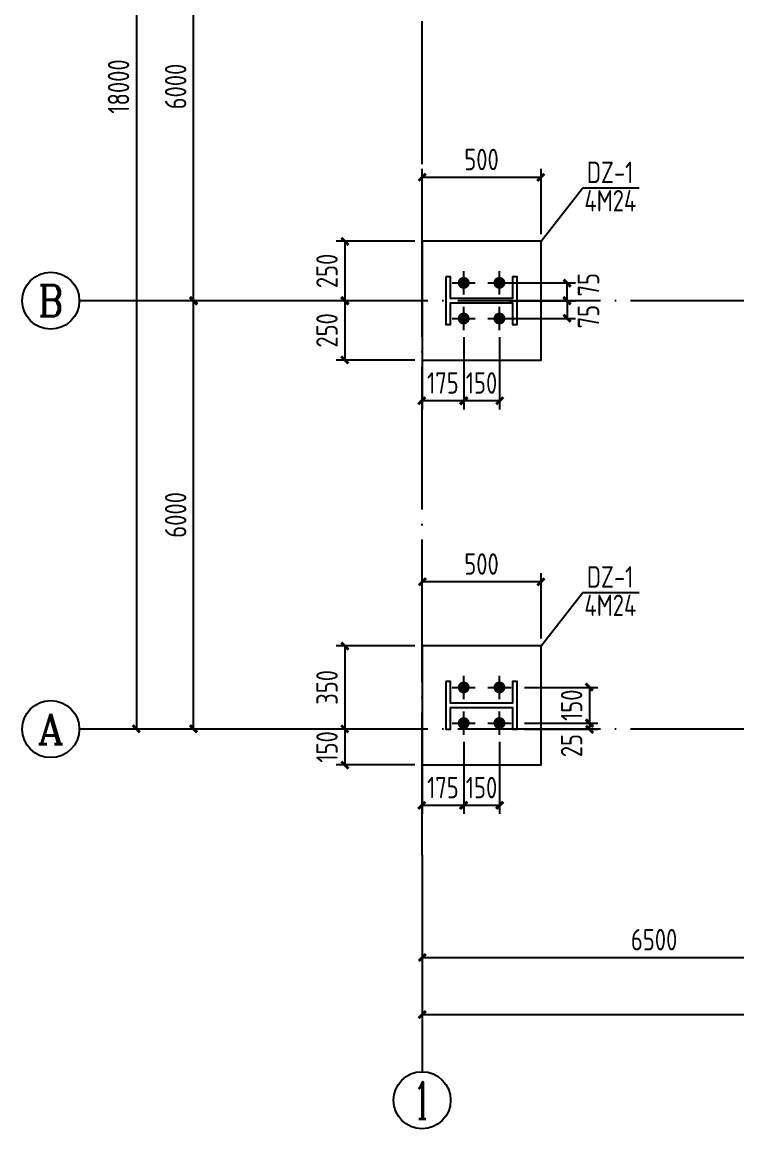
# Model space of a CAD drawing. Header units: millimetres. Extents: x 865974 to 875117, y 41124 to 44891.
# Drawn here: x 867227.2 to 867327.2, y 41396.4 to 41551.4 of the extents above; entities that cross this region are included whole.
import ezdxf
from ezdxf.enums import TextEntityAlignment as Align

# ---------------------------------------------------------------- set-up
doc = ezdxf.new("R2010")
doc.units = ezdxf.units.MM
doc.header["$LTSCALE"] = 1000
doc.header["$MEASUREMENT"] = 0
doc.linetypes.add('DOTE', pattern=[2.42, 2, -0.2, 0.02, -0.2])
for name, color, linetype in [('AXIS', 3, 'Continuous'), ('AXIS_TEXT', 7, 'Continuous'), ('DIM', 7, 'Continuous'), ('DOTE', 1, 'DOTE'), ('M_Prof', 2, 'Continuous'), ('柱集中标注', 2, 'Continuous'), ('标注', 7, 'Continuous'), ('檩条', 34, 'Continuous')]:
    doc.layers.add(name, color=color, linetype=linetype)
doc.styles.add('_TCH_AXIS', font='COMPLEX', dxfattribs={"bigfont": 'GBCBIG'})
doc.styles.add('COMPLEX', font='COMPLEX')
doc.styles.add('GBHZ', font='gbenor.shx', dxfattribs={"width": 0.9, "bigfont": 'gbcbig.shx'})
doc.dimstyles.new('Y100', dxfattribs={"dimscale": 0, "dimtxt": 3, "dimasz": 0.01, "dimexe": 1.2, "dimexo": 2, "dimgap": 1, "dimtad": 1, "dimdec": 0, "dimlfac": 100, "dimzin": 0, "dimdsep": 46, "dimtxsty": 'GBHZ', "dimblk": 'DX', "dimcen": 0.09, "dimdle": 1, "dimclrd": 7, "dimclre": 7, "dimclrt": 7, "dimadec": 0, "dimazin": 0, "dimtfac": 1, "dimtdec": 0, "dimtix": 1, "dimtmove": 2, "dimatfit": 3, "dimldrblk": 'DX', "dimfxl": 0, "dimtolj": 1, "dimtzin": 0, "dimarcsym": 0})
doc.dimstyles.new('Y30', dxfattribs={"dimscale": 0, "dimtxt": 3, "dimasz": 0.01, "dimexe": 1.2, "dimexo": 1, "dimgap": 1, "dimtad": 1, "dimdec": 0, "dimlfac": 30, "dimzin": 0, "dimdsep": 46, "dimtxsty": 'GBHZ', "dimblk1": 'DX', "dimblk2": 'DX', "dimsah": 1, "dimcen": 0.09, "dimdle": 1, "dimadec": 0, "dimazin": 0, "dimtfac": 1, "dimtdec": 0, "dimtix": 1, "dimtmove": 2, "dimatfit": 3, "dimldrblk": 'DX', "dimfxl": 0, "dimtolj": 1, "dimtzin": 0, "dimarcsym": 0})

# ---------------------------------------------------------------- blocks, each defined once
blk = doc.blocks.new('_AXISO')
blk.add_circle((0, 0), 0.5)
at = {"layer": 'AXIS_TEXT', "style": 'COMPLEX', "width": 1.041667}
blk.add_attdef('A', text='', height=0.56, dxfattribs=at).set_placement((-0.25, -0.28), (0.25, -0.28), align=Align.FIT)
blk = doc.blocks.new('DX')
at = {"color": 0, "linetype": 'ByBlock', "const_width": 40}
blk.add_lwpolyline([(-54, -51), (46, 49)], dxfattribs=at)
blk = doc.blocks.new('*D37')
at = {"layer": 'Defpoints', "color": 0, "transparency": 16777216}
for p in [(867251.15, 41512.38), (867267.15, 41512.38), (867267.15, 41452.38)]:
    blk.add_point(p, dxfattribs=at)
at = {"layer": '标注', "color": 7, "lineweight": -2, "transparency": 16777216}
for p, q in [((867265.15, 41512.38), (867249.95, 41512.38)), ((867251.15, 41452.39), (867251.15, 41512.37)), ((867265.15, 41452.38), (867249.95, 41452.38))]:
    blk.add_line(p, q, dxfattribs=at)
at = {"layer": '标注', "color": 7, "lineweight": -2, "transparency": 16777216, "xscale": 0.01, "yscale": 0.01, "zscale": 0.01}
for p, rotation in [((867251.15, 41512.38), 90), ((867251.15, 41452.38), 270)]:
    blk.add_blockref('DX', p, dxfattribs=dict(at, rotation=rotation))
at = {"layer": '标注', "color": 7, "transparency": 16777216, "insert": (867248.65, 41482.38), "char_height": 3, "attachment_point": 5, "rotation": 90, "style": 'GBHZ'}
blk.add_mtext('\\A1;6000', dxfattribs=at)
blk = doc.blocks.new('*D38')
at = {"layer": 'Defpoints', "color": 0, "transparency": 16777216}
for p in [(867251.15, 41572.38), (867267.15, 41572.38), (867267.15, 41512.38)]:
    blk.add_point(p, dxfattribs=at)
at = {"layer": '标注', "color": 7, "lineweight": -2, "transparency": 16777216}
for p, q in [((867265.15, 41572.38), (867249.95, 41572.38)), ((867251.15, 41512.39), (867251.15, 41572.37)), ((867265.15, 41512.38), (867249.95, 41512.38))]:
    blk.add_line(p, q, dxfattribs=at)
at = {"layer": '标注', "color": 7, "lineweight": -2, "transparency": 16777216, "xscale": 0.01, "yscale": 0.01, "zscale": 0.01}
for p, rotation in [((867251.15, 41572.38), 90), ((867251.15, 41512.38), 270)]:
    blk.add_blockref('DX', p, dxfattribs=dict(at, rotation=rotation))
at = {"layer": '标注', "color": 7, "transparency": 16777216, "insert": (867248.65, 41542.38), "char_height": 3, "attachment_point": 5, "rotation": 90, "style": 'GBHZ'}
blk.add_mtext('\\A1;6000', dxfattribs=at)
blk = doc.blocks.new('*D40')
at = {"layer": 'Defpoints', "color": 0, "transparency": 16777216}
for p in [(867267.15, 41632.38), (867243.15, 41452.38), (867267.15, 41452.38)]:
    blk.add_point(p, dxfattribs=at)
at = {"layer": '标注', "color": 7, "lineweight": -2, "transparency": 16777216}
for p, q in [((867265.15, 41632.38), (867241.95, 41632.38)), ((867243.15, 41632.37), (867243.15, 41452.39)), ((867265.15, 41452.38), (867241.95, 41452.38))]:
    blk.add_line(p, q, dxfattribs=at)
at = {"layer": '标注', "color": 7, "lineweight": -2, "transparency": 16777216, "xscale": 0.01, "yscale": 0.01, "zscale": 0.01}
for p, rotation in [((867243.15, 41632.38), 90), ((867243.15, 41452.38), 270)]:
    blk.add_blockref('DX', p, dxfattribs=dict(at, rotation=rotation))
at = {"layer": '标注', "color": 7, "transparency": 16777216, "insert": (867240.65, 41542.38), "char_height": 3, "attachment_point": 5, "rotation": 90, "style": 'GBHZ'}
blk.add_mtext('\\A1;18000', dxfattribs=at)
blk = doc.blocks.new('*D41')
at = {"layer": 'Defpoints', "color": 0, "transparency": 16777216}
for p in [(867283.15, 41434.72), (867413.15, 41434.72), (867413.15, 41412.38)]:
    blk.add_point(p, dxfattribs=at)
at = {"layer": '标注', "color": 7, "lineweight": -2, "transparency": 16777216}
for p, q in [((867283.15, 41432.72), (867283.15, 41411.18)), ((867413.15, 41432.72), (867413.15, 41411.18)), ((867283.16, 41412.38), (867413.14, 41412.38))]:
    blk.add_line(p, q, dxfattribs=at)
at = {"layer": '标注', "color": 7, "lineweight": -2, "transparency": 16777216, "xscale": 0.01, "yscale": 0.01, "zscale": 0.01, "rotation": 180}
blk.add_blockref('DX', (867283.15, 41412.38), dxfattribs=at)
at = {"layer": '标注', "color": 7, "lineweight": -2, "transparency": 16777216, "xscale": 0.01, "yscale": 0.01, "zscale": 0.01}
blk.add_blockref('DX', (867413.15, 41412.38), dxfattribs=at)
at = {"layer": '标注', "color": 7, "transparency": 16777216, "insert": (867348.15, 41414.88), "char_height": 3, "attachment_point": 5, "style": 'GBHZ'}
blk.add_mtext('\\A1;13000', dxfattribs=at)
blk = doc.blocks.new('*D182')
at = {"layer": 'Defpoints', "color": 0, "transparency": 16777216}
for p in [(867283.15, 41529.66), (867283.15, 41520.72), (867299.82, 41520.72)]:
    blk.add_point(p, dxfattribs=at)
at = {"layer": 'DIM', "color": 0, "lineweight": -2, "transparency": 16777216}
for p, q in [((867283.15, 41521.72), (867283.15, 41530.86)), ((867299.82, 41521.72), (867299.82, 41530.86)), ((867299.81, 41529.66), (867283.16, 41529.66))]:
    blk.add_line(p, q, dxfattribs=at)
at = {"layer": 'DIM', "color": 0, "lineweight": -2, "transparency": 16777216, "xscale": 0.01, "yscale": 0.01, "zscale": 0.01, "rotation": 180}
blk.add_blockref('DX', (867283.15, 41529.66), dxfattribs=at)
at = {"layer": 'DIM', "color": 0, "lineweight": -2, "transparency": 16777216, "xscale": 0.01, "yscale": 0.01, "zscale": 0.01}
blk.add_blockref('DX', (867299.82, 41529.66), dxfattribs=at)
at = {"layer": 'DIM', "color": 0, "transparency": 16777216, "insert": (867291.48, 41532.16), "char_height": 3, "attachment_point": 5, "style": 'GBHZ'}
blk.add_mtext('\\A1;500', dxfattribs=at)
blk = doc.blocks.new('*D183')
at = {"layer": 'Defpoints', "color": 0, "transparency": 16777216}
for p in [(867283.15, 41520.72), (867272.34, 41512.38), (867283.15, 41512.38)]:
    blk.add_point(p, dxfattribs=at)
at = {"layer": 'DIM', "color": 0, "lineweight": -2, "transparency": 16777216}
for p, q in [((867282.15, 41520.72), (867271.14, 41520.72)), ((867272.34, 41520.71), (867272.34, 41512.39)), ((867282.15, 41512.38), (867271.14, 41512.38))]:
    blk.add_line(p, q, dxfattribs=at)
at = {"layer": 'DIM', "color": 0, "lineweight": -2, "transparency": 16777216, "xscale": 0.01, "yscale": 0.01, "zscale": 0.01}
for p, rotation in [((867272.34, 41520.72), 90), ((867272.34, 41512.38), 270)]:
    blk.add_blockref('DX', p, dxfattribs=dict(at, rotation=rotation))
at = {"layer": 'DIM', "color": 0, "transparency": 16777216, "insert": (867269.84, 41516.55), "char_height": 3, "attachment_point": 5, "rotation": 90, "style": 'GBHZ'}
blk.add_mtext('\\A1;250', dxfattribs=at)
blk = doc.blocks.new('*D184')
at = {"layer": 'Defpoints', "color": 0, "transparency": 16777216}
for p in [(867283.15, 41512.38), (867272.34, 41504.05), (867283.15, 41504.05)]:
    blk.add_point(p, dxfattribs=at)
at = {"layer": 'DIM', "color": 0, "lineweight": -2, "transparency": 16777216}
for p, q in [((867282.15, 41512.38), (867271.14, 41512.38)), ((867272.34, 41512.37), (867272.34, 41504.06)), ((867282.15, 41504.05), (867271.14, 41504.05))]:
    blk.add_line(p, q, dxfattribs=at)
at = {"layer": 'DIM', "color": 0, "lineweight": -2, "transparency": 16777216, "xscale": 0.01, "yscale": 0.01, "zscale": 0.01}
for p, rotation in [((867272.34, 41512.38), 90), ((867272.34, 41504.05), 270)]:
    blk.add_blockref('DX', p, dxfattribs=dict(at, rotation=rotation))
at = {"layer": 'DIM', "color": 0, "transparency": 16777216, "insert": (867269.84, 41508.22), "char_height": 3, "attachment_point": 5, "rotation": 90, "style": 'GBHZ'}
blk.add_mtext('\\A1;250', dxfattribs=at)
blk = doc.blocks.new('*D185')
at = {"layer": 'Defpoints', "color": 0, "transparency": 16777216}
for p in [(867294.42, 41514.88), (867303.46, 41514.88), (867294.42, 41512.38)]:
    blk.add_point(p, dxfattribs=at)
at = {"layer": 'DIM', "color": 0, "lineweight": -2, "transparency": 16777216}
for p, q in [((867295.42, 41514.88), (867304.66, 41514.88)), ((867303.46, 41512.39), (867303.46, 41514.87)), ((867295.42, 41512.38), (867304.66, 41512.38))]:
    blk.add_line(p, q, dxfattribs=at)
at = {"layer": 'DIM', "color": 0, "lineweight": -2, "transparency": 16777216, "xscale": 0.01, "yscale": 0.01, "zscale": 0.01}
for p, rotation in [((867303.46, 41514.88), 90), ((867303.46, 41512.38), 270)]:
    blk.add_blockref('DX', p, dxfattribs=dict(at, rotation=rotation))
at = {"layer": 'DIM', "color": 0, "transparency": 16777216, "insert": (867306.46, 41514.62), "char_height": 3, "attachment_point": 5, "rotation": 90, "style": 'GBHZ'}
blk.add_mtext('\\A1;75', dxfattribs=at)
blk = doc.blocks.new('*D186')
at = {"layer": 'Defpoints', "color": 0, "transparency": 16777216}
for p in [(867294.42, 41512.38), (867294.42, 41509.88), (867303.46, 41509.88)]:
    blk.add_point(p, dxfattribs=at)
at = {"layer": 'DIM', "color": 0, "lineweight": -2, "transparency": 16777216}
for p, q in [((867295.42, 41512.38), (867304.66, 41512.38)), ((867303.46, 41512.37), (867303.46, 41509.89)), ((867295.42, 41509.88), (867304.66, 41509.88))]:
    blk.add_line(p, q, dxfattribs=at)
at = {"layer": 'DIM', "color": 0, "lineweight": -2, "transparency": 16777216, "xscale": 0.01, "yscale": 0.01, "zscale": 0.01}
for p, rotation in [((867303.46, 41512.38), 90), ((867303.46, 41509.88), 270)]:
    blk.add_blockref('DX', p, dxfattribs=dict(at, rotation=rotation))
at = {"layer": 'DIM', "color": 0, "transparency": 16777216, "insert": (867306.46, 41510.15), "char_height": 3, "attachment_point": 5, "rotation": 90, "style": 'GBHZ'}
blk.add_mtext('\\A1;75', dxfattribs=at)
blk = doc.blocks.new('*D187')
at = {"layer": 'Defpoints', "color": 0, "transparency": 16777216}
for p in [(867288.98, 41508.26), (867293.98, 41508.26), (867288.98, 41498.36)]:
    blk.add_point(p, dxfattribs=at)
at = {"layer": '标注', "color": 0, "lineweight": -2, "transparency": 16777216}
for p, q in [((867288.98, 41507.26), (867288.98, 41497.16)), ((867293.98, 41507.26), (867293.98, 41497.16)), ((867288.97, 41498.36), (867288.96, 41498.36)), ((867293.98, 41498.36), (867288.98, 41498.36)), ((867293.99, 41498.36), (867294, 41498.36))]:
    blk.add_line(p, q, dxfattribs=at)
at = {"layer": '标注', "color": 0, "lineweight": -2, "transparency": 16777216, "xscale": 0.01, "yscale": 0.01, "zscale": 0.01}
blk.add_blockref('DX', (867288.98, 41498.36), dxfattribs=at)
at = {"layer": '标注', "color": 0, "lineweight": -2, "transparency": 16777216, "xscale": 0.01, "yscale": 0.01, "zscale": 0.01, "rotation": 180}
blk.add_blockref('DX', (867293.98, 41498.36), dxfattribs=at)
at = {"layer": '标注', "color": 0, "transparency": 16777216, "insert": (867291.48, 41500.86), "char_height": 3, "attachment_point": 5, "style": 'GBHZ'}
blk.add_mtext('\\A1;150', dxfattribs=at)
blk = doc.blocks.new('*D188')
at = {"layer": 'Defpoints', "color": 0, "transparency": 16777216}
for p in [(867283.15, 41508.26), (867288.98, 41508.26), (867283.15, 41498.36)]:
    blk.add_point(p, dxfattribs=at)
at = {"layer": '标注', "color": 0, "lineweight": -2, "transparency": 16777216}
for p, q in [((867283.15, 41507.26), (867283.15, 41497.16)), ((867288.98, 41507.26), (867288.98, 41497.16)), ((867283.14, 41498.36), (867283.13, 41498.36)), ((867288.98, 41498.36), (867283.15, 41498.36)), ((867288.99, 41498.36), (867289, 41498.36))]:
    blk.add_line(p, q, dxfattribs=at)
at = {"layer": '标注', "color": 0, "lineweight": -2, "transparency": 16777216, "xscale": 0.01, "yscale": 0.01, "zscale": 0.01}
blk.add_blockref('DX', (867283.15, 41498.36), dxfattribs=at)
at = {"layer": '标注', "color": 0, "lineweight": -2, "transparency": 16777216, "xscale": 0.01, "yscale": 0.01, "zscale": 0.01, "rotation": 180}
blk.add_blockref('DX', (867288.98, 41498.36), dxfattribs=at)
at = {"layer": '标注', "color": 0, "transparency": 16777216, "insert": (867286.07, 41500.86), "char_height": 3, "attachment_point": 5, "style": 'GBHZ'}
blk.add_mtext('\\A1;175', dxfattribs=at)
blk = doc.blocks.new('*D357')
at = {"layer": 'Defpoints', "color": 0, "transparency": 16777216}
for p in [(867283.15, 41436.38), (867348.15, 41436.38), (867348.15, 41420.38)]:
    blk.add_point(p, dxfattribs=at)
at = {"layer": '标注', "color": 7, "lineweight": -2, "transparency": 16777216}
for p, q in [((867283.15, 41434.38), (867283.15, 41419.18)), ((867348.15, 41434.38), (867348.15, 41419.18)), ((867283.16, 41420.38), (867348.14, 41420.38))]:
    blk.add_line(p, q, dxfattribs=at)
at = {"layer": '标注', "color": 7, "lineweight": -2, "transparency": 16777216, "xscale": 0.01, "yscale": 0.01, "zscale": 0.01, "rotation": 180}
blk.add_blockref('DX', (867283.15, 41420.38), dxfattribs=at)
at = {"layer": '标注', "color": 7, "lineweight": -2, "transparency": 16777216, "xscale": 0.01, "yscale": 0.01, "zscale": 0.01}
blk.add_blockref('DX', (867348.15, 41420.38), dxfattribs=at)
at = {"layer": '标注', "color": 7, "transparency": 16777216, "insert": (867315.65, 41422.88), "char_height": 3, "attachment_point": 5, "style": 'GBHZ'}
blk.add_mtext('\\A1;6500', dxfattribs=at)
blk = doc.blocks.new('*D824')
at = {"layer": 'Defpoints', "color": 0, "transparency": 16777216}
for p in [(867283.15, 41473), (867283.15, 41464.05), (867299.82, 41464.05)]:
    blk.add_point(p, dxfattribs=at)
at = {"layer": 'DIM', "color": 0, "lineweight": -2, "transparency": 16777216}
for p, q in [((867283.15, 41465.05), (867283.15, 41474.2)), ((867299.81, 41473), (867283.16, 41473)), ((867299.82, 41465.05), (867299.82, 41474.2))]:
    blk.add_line(p, q, dxfattribs=at)
at = {"layer": 'DIM', "color": 0, "lineweight": -2, "transparency": 16777216, "xscale": 0.01, "yscale": 0.01, "zscale": 0.01, "rotation": 180}
blk.add_blockref('DX', (867283.15, 41473), dxfattribs=at)
at = {"layer": 'DIM', "color": 0, "lineweight": -2, "transparency": 16777216, "xscale": 0.01, "yscale": 0.01, "zscale": 0.01}
blk.add_blockref('DX', (867299.82, 41473), dxfattribs=at)
at = {"layer": 'DIM', "color": 0, "transparency": 16777216, "insert": (867291.48, 41475.5), "char_height": 3, "attachment_point": 5, "style": 'GBHZ'}
blk.add_mtext('\\A1;500', dxfattribs=at)
blk = doc.blocks.new('*D825')
at = {"layer": 'Defpoints', "color": 0, "transparency": 16777216}
for p in [(867283.15, 41464.05), (867272.34, 41452.38), (867283.15, 41452.38)]:
    blk.add_point(p, dxfattribs=at)
at = {"layer": 'DIM', "color": 0, "lineweight": -2, "transparency": 16777216}
for p, q in [((867282.15, 41464.05), (867271.14, 41464.05)), ((867272.34, 41464.04), (867272.34, 41452.39)), ((867282.15, 41452.38), (867271.14, 41452.38))]:
    blk.add_line(p, q, dxfattribs=at)
at = {"layer": 'DIM', "color": 0, "lineweight": -2, "transparency": 16777216, "xscale": 0.01, "yscale": 0.01, "zscale": 0.01}
for p, rotation in [((867272.34, 41464.05), 90), ((867272.34, 41452.38), 270)]:
    blk.add_blockref('DX', p, dxfattribs=dict(at, rotation=rotation))
at = {"layer": 'DIM', "color": 0, "transparency": 16777216, "insert": (867269.84, 41458.22), "char_height": 3, "attachment_point": 5, "rotation": 90, "style": 'GBHZ'}
blk.add_mtext('\\A1;350', dxfattribs=at)
blk = doc.blocks.new('*D826')
at = {"layer": 'Defpoints', "color": 0, "transparency": 16777216}
for p in [(867283.15, 41452.38), (867272.34, 41447.38), (867283.15, 41447.38)]:
    blk.add_point(p, dxfattribs=at)
at = {"layer": 'DIM', "color": 0, "lineweight": -2, "transparency": 16777216}
for p, q in [((867282.15, 41452.38), (867271.14, 41452.38)), ((867272.34, 41452.39), (867272.34, 41452.4)), ((867272.34, 41452.38), (867272.34, 41447.38)), ((867282.15, 41447.38), (867271.14, 41447.38)), ((867272.34, 41447.37), (867272.34, 41447.36))]:
    blk.add_line(p, q, dxfattribs=at)
at = {"layer": 'DIM', "color": 0, "lineweight": -2, "transparency": 16777216, "xscale": 0.01, "yscale": 0.01, "zscale": 0.01}
for p, rotation in [((867272.34, 41452.38), 270), ((867272.34, 41447.38), 90)]:
    blk.add_blockref('DX', p, dxfattribs=dict(at, rotation=rotation))
at = {"layer": 'DIM', "color": 0, "transparency": 16777216, "insert": (867269.84, 41449.88), "char_height": 3, "attachment_point": 5, "rotation": 90, "style": 'GBHZ'}
blk.add_mtext('\\A1;150', dxfattribs=at)
blk = doc.blocks.new('*D827')
at = {"layer": 'Defpoints', "color": 0, "transparency": 16777216}
for p in [(867288.98, 41451.59), (867293.98, 41451.59), (867288.98, 41441.69)]:
    blk.add_point(p, dxfattribs=at)
at = {"layer": '标注', "color": 0, "lineweight": -2, "transparency": 16777216}
for p, q in [((867288.98, 41450.59), (867288.98, 41440.49)), ((867293.98, 41450.59), (867293.98, 41440.49)), ((867288.97, 41441.69), (867288.96, 41441.69)), ((867293.98, 41441.69), (867288.98, 41441.69)), ((867293.99, 41441.69), (867294, 41441.69))]:
    blk.add_line(p, q, dxfattribs=at)
at = {"layer": '标注', "color": 0, "lineweight": -2, "transparency": 16777216, "xscale": 0.01, "yscale": 0.01, "zscale": 0.01}
blk.add_blockref('DX', (867288.98, 41441.69), dxfattribs=at)
at = {"layer": '标注', "color": 0, "lineweight": -2, "transparency": 16777216, "xscale": 0.01, "yscale": 0.01, "zscale": 0.01, "rotation": 180}
blk.add_blockref('DX', (867293.98, 41441.69), dxfattribs=at)
at = {"layer": '标注', "color": 0, "transparency": 16777216, "insert": (867291.48, 41444.19), "char_height": 3, "attachment_point": 5, "style": 'GBHZ'}
blk.add_mtext('\\A1;150', dxfattribs=at)
blk = doc.blocks.new('*D828')
at = {"layer": 'Defpoints', "color": 0, "transparency": 16777216}
for p in [(867283.15, 41451.59), (867288.98, 41451.59), (867283.15, 41441.69)]:
    blk.add_point(p, dxfattribs=at)
at = {"layer": '标注', "color": 0, "lineweight": -2, "transparency": 16777216}
for p, q in [((867283.15, 41450.59), (867283.15, 41440.49)), ((867288.98, 41450.59), (867288.98, 41440.49)), ((867283.14, 41441.69), (867283.13, 41441.69)), ((867288.98, 41441.69), (867283.15, 41441.69)), ((867288.99, 41441.69), (867289, 41441.69))]:
    blk.add_line(p, q, dxfattribs=at)
at = {"layer": '标注', "color": 0, "lineweight": -2, "transparency": 16777216, "xscale": 0.01, "yscale": 0.01, "zscale": 0.01}
blk.add_blockref('DX', (867283.15, 41441.69), dxfattribs=at)
at = {"layer": '标注', "color": 0, "lineweight": -2, "transparency": 16777216, "xscale": 0.01, "yscale": 0.01, "zscale": 0.01, "rotation": 180}
blk.add_blockref('DX', (867288.98, 41441.69), dxfattribs=at)
at = {"layer": '标注', "color": 0, "transparency": 16777216, "insert": (867286.07, 41444.19), "char_height": 3, "attachment_point": 5, "style": 'GBHZ'}
blk.add_mtext('\\A1;175', dxfattribs=at)
blk = doc.blocks.new('*D829')
at = {"layer": 'Defpoints', "color": 0, "transparency": 16777216}
for p in [(867296.48, 41458.22), (867296.48, 41453.22), (867306.59, 41453.22)]:
    blk.add_point(p, dxfattribs=at)
at = {"layer": 'DIM', "color": 0, "lineweight": -2, "transparency": 16777216}
for p, q in [((867297.48, 41458.22), (867307.79, 41458.22)), ((867306.59, 41458.23), (867306.59, 41458.24)), ((867306.59, 41458.22), (867306.59, 41453.22)), ((867297.48, 41453.22), (867307.79, 41453.22)), ((867306.59, 41453.21), (867306.59, 41453.2))]:
    blk.add_line(p, q, dxfattribs=at)
at = {"layer": 'DIM', "color": 0, "lineweight": -2, "transparency": 16777216, "xscale": 0.01, "yscale": 0.01, "zscale": 0.01}
for p, rotation in [((867306.59, 41458.22), 270), ((867306.59, 41453.22), 90)]:
    blk.add_blockref('DX', p, dxfattribs=dict(at, rotation=rotation))
at = {"layer": 'DIM', "color": 0, "transparency": 16777216, "insert": (867304.09, 41455.72), "char_height": 3, "attachment_point": 5, "rotation": 90, "style": 'GBHZ'}
blk.add_mtext('\\A1;150', dxfattribs=at)
blk = doc.blocks.new('*D830')
at = {"layer": 'Defpoints', "color": 0, "transparency": 16777216}
for p in [(867296.48, 41453.22), (867296.48, 41452.38), (867306.59, 41452.38)]:
    blk.add_point(p, dxfattribs=at)
at = {"layer": 'DIM', "color": 0, "lineweight": -2, "transparency": 16777216}
for p, q in [((867297.48, 41453.22), (867307.79, 41453.22)), ((867306.59, 41453.23), (867306.59, 41453.24)), ((867306.59, 41453.22), (867306.59, 41452.38)), ((867297.48, 41452.38), (867307.79, 41452.38)), ((867306.59, 41452.37), (867306.59, 41452.36))]:
    blk.add_line(p, q, dxfattribs=at)
at = {"layer": 'DIM', "color": 0, "lineweight": -2, "transparency": 16777216, "xscale": 0.01, "yscale": 0.01, "zscale": 0.01}
for p, rotation in [((867306.59, 41453.22), 270), ((867306.59, 41452.38), 90)]:
    blk.add_blockref('DX', p, dxfattribs=dict(at, rotation=rotation))
at = {"layer": 'DIM', "color": 0, "transparency": 16777216, "insert": (867304.09, 41450.07), "char_height": 3, "attachment_point": 5, "rotation": 90, "style": 'GBHZ'}
blk.add_mtext('\\A1;25', dxfattribs=at)

msp = doc.modelspace()

# ---------------------------------------------------------------- linework, layer by layer
for p, q in [((867288.985, 41513.259), (867288.985, 41516.509)), ((867293.985, 41513.259), (867293.985, 41516.509)), ((867287.36, 41514.884), (867290.61, 41514.884)), ((867292.36, 41514.884), (867295.61, 41514.884)), ((867288.985, 41508.259), (867288.985, 41511.509)), ((867293.985, 41508.259), (867293.985, 41511.509)), ((867287.36, 41509.884), (867290.61, 41509.884)), ((867292.36, 41509.884), (867295.61, 41509.884)), ((867288.985, 41456.592), (867288.985, 41459.842)), ((867293.985, 41456.592), (867293.985, 41459.842)), ((867287.36, 41458.217), (867290.61, 41458.217)), ((867292.36, 41458.217), (867295.61, 41458.217)), ((867288.985, 41451.592), (867288.985, 41454.842)), ((867293.985, 41451.592), (867293.985, 41454.842)), ((867287.36, 41453.217), (867290.61, 41453.217)), ((867292.36, 41453.217), (867295.61, 41453.217))]:
    msp.add_line(p, q)
for points in [[(867283.151, 41504.05), (867299.818, 41504.05), (867299.818, 41520.717), (867283.151, 41520.717)], [(867283.151, 41447.384), (867299.818, 41447.384), (867299.818, 41464.05), (867283.151, 41464.05)]]:
    msp.add_lwpolyline(points, close=True)
at = {"layer": 'AXIS', "color": 0}
for p, q in [((867267.151, 41512.384), (867235.151, 41512.384)), ((867267.151, 41452.384), (867235.151, 41452.384)), ((867283.151, 41434.717), (867283.151, 41404.384))]:
    msp.add_line(p, q, dxfattribs=at)
at = {"layer": 'DIM', "const_width": 0.833}
for points in [[(867288.985, 41515.3, 1), (867288.985, 41514.467, 1)], [(867293.985, 41515.3, 1), (867293.985, 41514.467, 1)], [(867288.985, 41510.3, 1), (867288.985, 41509.467, 1)], [(867293.985, 41510.3, 1), (867293.985, 41509.467, 1)], [(867288.985, 41458.634, 1), (867288.985, 41457.8, 1)], [(867293.985, 41458.634, 1), (867293.985, 41457.8, 1)], [(867288.985, 41453.634, 1), (867288.985, 41452.8, 1)], [(867293.985, 41453.634, 1), (867293.985, 41452.8, 1)]]:
    msp.add_lwpolyline(points, format="xyb", close=True, dxfattribs=at)
at = {"layer": 'DOTE', "linetype": 'DOTE', "ltscale": 0.01}
for p, q in [((867283.151, 41434.717), (867283.151, 41650.05)), ((867429.151, 41512.384), (867267.151, 41512.384)), ((867429.151, 41452.384), (867267.151, 41452.384))]:
    msp.add_line(p, q, dxfattribs=at)
at = {"layer": 'M_Prof'}
for points in [[(867286.485, 41515.717), (867286.485, 41509.05), (867287.151, 41509.05), (867287.151, 41512.084), (867295.818, 41512.084), (867295.818, 41509.05), (867296.485, 41509.05), (867296.485, 41515.717), (867295.818, 41515.717), (867295.818, 41512.684), (867287.151, 41512.684), (867287.151, 41515.717)], [(867286.485, 41459.05), (867286.485, 41452.384), (867287.151, 41452.384), (867287.151, 41455.417), (867295.818, 41455.417), (867295.818, 41452.384), (867296.485, 41452.384), (867296.485, 41459.05), (867295.818, 41459.05), (867295.818, 41456.017), (867287.151, 41456.017), (867287.151, 41459.05)]]:
    msp.add_lwpolyline(points, close=True, dxfattribs=at)
at = {"layer": '檩条'}
for p, q in [((867299.818, 41520.717), (867305.641, 41528.136)), ((867313.538, 41528.136), (867305.641, 41528.136)), ((867299.818, 41464.05), (867305.641, 41471.47)), ((867313.538, 41471.47), (867305.641, 41471.47))]:
    msp.add_line(p, q, dxfattribs=at)

# ---------------------------------------------------------------- block references
at = {"layer": 'AXIS', "color": 0}
ref = msp.add_blockref('_AXISO', (867231.151, 41512.384), dxfattribs=dict(at, xscale=8, yscale=8, zscale=8))
ref.add_attrib('A', 'B', dxfattribs={"layer": 'AXIS_TEXT', "color": 0, "height": 4.353, "style": '_TCH_AXIS'}).set_placement((867229.39, 41510.207), (867232.913, 41510.207), align=Align.FIT)
ref = msp.add_blockref('_AXISO', (867231.151, 41452.384), dxfattribs=dict(at, xscale=8, yscale=8, zscale=8))
ref.add_attrib('A', 'A', dxfattribs={"layer": 'AXIS_TEXT', "color": 0, "height": 4.252, "style": '_TCH_AXIS'}).set_placement((867229.329, 41450.258), (867232.973, 41450.258), align=Align.FIT)
ref = msp.add_blockref('_AXISO', (867283.151, 41400.384), dxfattribs=dict(at, xscale=8, yscale=8, zscale=8))
ref.add_attrib('A', '1', dxfattribs={"layer": 'AXIS_TEXT', "color": 0, "height": 5.147, "style": '_TCH_AXIS'}).set_placement((867282.048, 41397.81), (867284.254, 41397.81), align=Align.FIT)

# ---------------------------------------------------------------- texts
at = {"layer": '柱集中标注', "style": 'GBHZ', "width": 0.9}
for s, p in [('DZ-1', (867306.222, 41528.857)), ('4M24', (867305.882, 41524.886)), ('DZ-1', (867306.222, 41472.191)), ('4M24', (867305.882, 41468.219))]:
    msp.add_text(s, height=3, dxfattribs=at).set_placement(p)

# ---------------------------------------------------------------- dimensions: what is measured, and where the dimension line sits
at = {"layer": 'DIM'}
for base, p1, p2, angle, picture, middle in [((867283.151, 41529.662), (867299.818, 41520.717), (867283.151, 41520.717), 180, '*D182', (867291.485, 41532.162)), ((867272.344, 41512.384), (867283.151, 41520.717), (867283.151, 41512.384), 270, '*D183', (867269.844, 41516.55)), ((867272.344, 41504.05), (867283.151, 41512.384), (867283.151, 41504.05), 270, '*D184', (867269.844, 41508.217)), ((867283.151, 41472.996), (867299.818, 41464.05), (867283.151, 41464.05), 180, '*D824', (867291.485, 41475.496)), ((867272.344, 41452.384), (867283.151, 41464.05), (867283.151, 41452.384), 270, '*D825', (867269.844, 41458.217)), ((867306.591, 41453.217), (867296.485, 41458.217), (867296.485, 41453.217), 90, '*D829', (867304.091, 41455.717)), ((867272.344, 41447.384), (867283.151, 41452.384), (867283.151, 41447.384), 270, '*D826', (867269.844, 41449.884))]:
    dim = msp.add_linear_dim(base=base, p1=p1, p2=p2, angle=angle, dimstyle='Y30', override={"dimscale": 1}, dxfattribs=at)
    dim.commit()
    dim.dimension.update_dxf_attribs({"geometry": picture, "text_midpoint": middle})
for base, p1, p2, angle, picture, middle in [((867303.463, 41514.884), (867294.419, 41512.384), (867294.419, 41514.884), 270, '*D185', (867306.456, 41514.622)), ((867303.463, 41509.884), (867294.419, 41512.384), (867294.419, 41509.884), 90, '*D186', (867306.456, 41510.146)), ((867306.591, 41452.384), (867296.485, 41453.217), (867296.485, 41452.384), 90, '*D830', (867304.091, 41450.071))]:
    dim = msp.add_linear_dim(base=base, p1=p1, p2=p2, angle=angle, dimstyle='Y30', override={"dimscale": 1}, dxfattribs=at)
    dim.commit()
    dim.dimension.update_dxf_attribs({"geometry": picture, "text_midpoint": middle, "dimtype": 160})
at = {"layer": '标注'}
for base, p1, p2, picture, middle in [((867243.151, 41452.384), (867267.151, 41632.384), (867267.151, 41452.384), '*D40', (867240.651, 41542.384)), ((867251.151, 41572.384), (867267.151, 41512.384), (867267.151, 41572.384), '*D38', (867248.651, 41542.384)), ((867251.151, 41512.384), (867267.151, 41452.384), (867267.151, 41512.384), '*D37', (867248.651, 41482.384))]:
    dim = msp.add_linear_dim(base=base, p1=p1, p2=p2, angle=90, dimstyle='Y100', override={"dimscale": 1, "dimfxl": 150}, dxfattribs=at)
    dim.commit()
    dim.dimension.update_dxf_attribs({"geometry": picture, "text_midpoint": middle})
for base, p1, p2, dimstyle, override, picture, middle in [((867283.151, 41498.356), (867288.985, 41508.259), (867283.151, 41508.259), 'Y30', {"dimscale": 1}, '*D188', (867286.068, 41500.856)), ((867288.985, 41498.356), (867293.985, 41508.259), (867288.985, 41508.259), 'Y30', {"dimscale": 1}, '*D187', (867291.485, 41500.856)), ((867283.151, 41441.689), (867288.985, 41451.592), (867283.151, 41451.592), 'Y30', {"dimscale": 1}, '*D828', (867286.068, 41444.189)), ((867288.985, 41441.689), (867293.985, 41451.592), (867288.985, 41451.592), 'Y30', {"dimscale": 1}, '*D827', (867291.485, 41444.189)), ((867348.151, 41420.384), (867283.151, 41436.384), (867348.151, 41436.384), 'Y100', {"dimscale": 1, "dimfxl": 150}, '*D357', (867315.651, 41422.884)), ((867413.151, 41412.384), (867283.151, 41434.717), (867413.151, 41434.717), 'Y100', {"dimscale": 1, "dimfxl": 150}, '*D41', (867348.151, 41414.884))]:
    dim = msp.add_linear_dim(base=base, p1=p1, p2=p2, dimstyle=dimstyle, override=override, dxfattribs=at)
    dim.commit()
    dim.dimension.update_dxf_attribs({"geometry": picture, "text_midpoint": middle})

doc.saveas('drawing.dxf')
